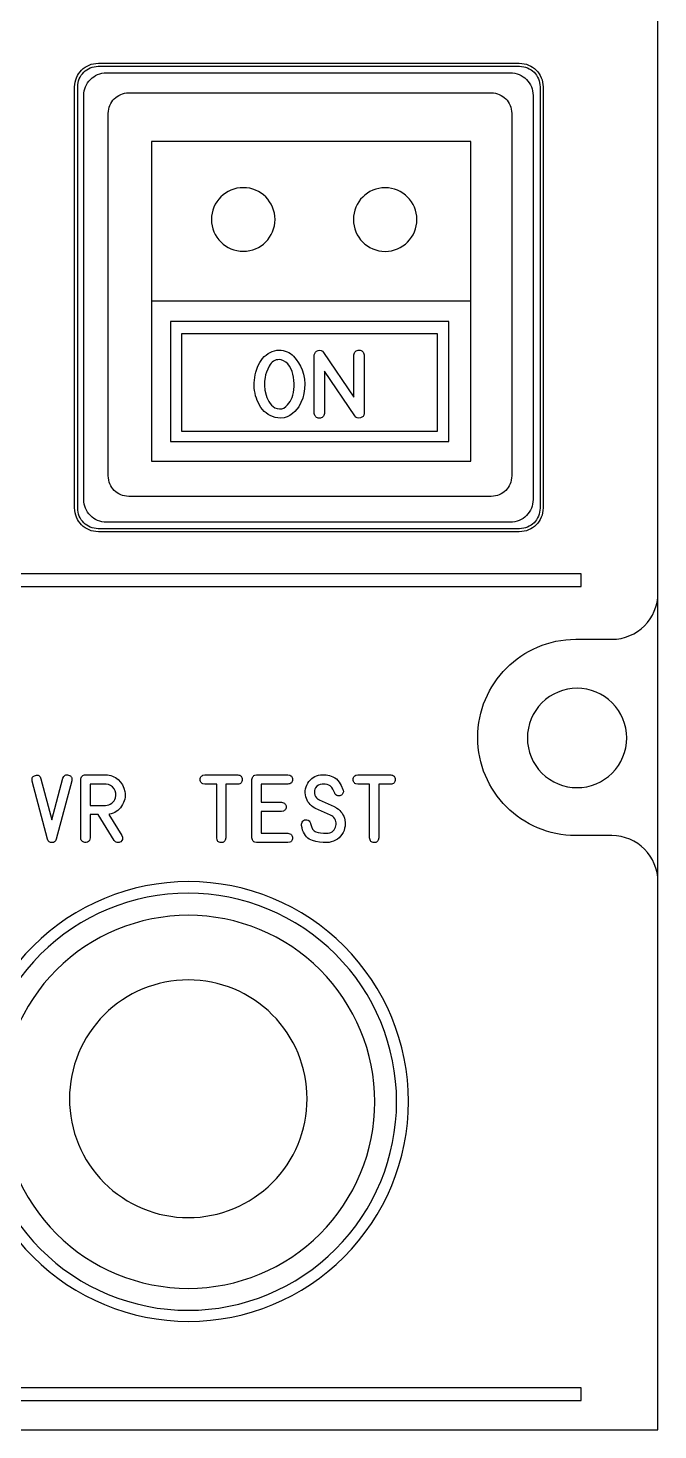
# Model space of a CAD drawing. Extents: x 27 to 704, y 10 to 614.
# Drawn here: x 140.4 to 172, y 181.8 to 252 of the extents above; entities that cross this region are included whole.
import ezdxf

# ---------------------------------------------------------------- set-up
doc = ezdxf.new("R2010")
doc.units = 0
for name, color, linetype in [('_BACKPANEL', 5, 'CONTINUOUS'), ('_ENGRAVING', 105, 'CONTINUOUS'), ('_LABELS', 30, 'CONTINUOUS'), ('_TOPLAYER', 1, 'CONTINUOUS')]:
    doc.layers.add(name, color=color, linetype=linetype)

msp = doc.modelspace()

# ---------------------------------------------------------------- linework, layer by layer
at = {"layer": '_BACKPANEL'}
for points in [[(26.966, 315.712), (26.966, 302.323), (26.966, 275.545), (26.966, 221.988), (26.966, 208.599), (26.966, 181.821), (171.966, 181.821), (171.966, 208.599), (171.966, 221.988), (171.966, 275.545), (171.966, 302.323), (171.966, 315.712)], [(143.939, 250.089), (165.034, 250.089), (165.14, 250.084), (165.242, 250.068), (165.341, 250.043), (165.435, 250.008), (165.525, 249.965), (165.61, 249.914), (165.689, 249.855), (165.762, 249.789), (165.828, 249.716), (165.887, 249.637), (165.938, 249.552), (165.981, 249.462), (166.016, 249.368), (166.041, 249.269), (166.056, 249.167), (166.062, 249.061), (166.062, 227.966), (166.056, 227.861), (166.041, 227.759), (166.016, 227.66), (165.981, 227.566), (165.938, 227.476), (165.887, 227.391), (165.828, 227.312), (165.762, 227.239), (165.689, 227.173), (165.61, 227.114), (165.525, 227.063), (165.435, 227.019), (165.341, 226.985), (165.242, 226.96), (165.14, 226.944), (165.034, 226.939), (143.939, 226.939), (143.834, 226.944), (143.731, 226.96), (143.633, 226.985), (143.538, 227.019), (143.449, 227.063), (143.364, 227.114), (143.285, 227.173), (143.212, 227.239), (143.146, 227.312), (143.087, 227.391), (143.035, 227.476), (142.992, 227.566), (142.958, 227.66), (142.933, 227.759), (142.917, 227.861), (142.912, 227.966), (142.912, 249.061), (142.917, 249.167), (142.933, 249.269), (142.958, 249.368), (142.992, 249.462), (143.035, 249.552), (143.087, 249.637), (143.146, 249.716), (143.212, 249.789), (143.285, 249.855), (143.364, 249.914), (143.449, 249.965), (143.538, 250.008), (143.633, 250.043), (143.731, 250.068), (143.834, 250.084)]]:
    msp.add_lwpolyline(points, close=True, dxfattribs=at)
for points in [[(167.916, 213.976, 0.414214), (170.404, 216.464, 0.414214), (167.916, 218.952, 0.414214), (165.428, 216.464, 0.414214)], [(148.449, 204.351, 0.414214), (142.499, 198.401, 0.414214), (148.449, 192.451, 0.414214), (154.399, 198.401, 0.414214)]]:
    msp.add_lwpolyline(points, format="xyb", close=True, dxfattribs=at)
at = {"layer": '_ENGRAVING'}
for points in [[(143.949, 250.242), (165.024, 250.242), (165.147, 250.236), (165.265, 250.218), (165.379, 250.189), (165.489, 250.149), (165.593, 250.099), (165.691, 250.039), (165.783, 249.971), (165.867, 249.894), (165.944, 249.81), (166.012, 249.718), (166.072, 249.62), (166.122, 249.516), (166.162, 249.406), (166.191, 249.292), (166.209, 249.174), (166.215, 249.052), (166.215, 227.976), (166.209, 227.854), (166.191, 227.736), (166.162, 227.621), (166.122, 227.512), (166.072, 227.408), (166.012, 227.31), (165.944, 227.218), (165.867, 227.134), (165.783, 227.057), (165.691, 226.988), (165.593, 226.929), (165.489, 226.879), (165.379, 226.839), (165.265, 226.81), (165.147, 226.792), (165.024, 226.786), (143.949, 226.786), (143.827, 226.792), (143.708, 226.81), (143.594, 226.839), (143.485, 226.879), (143.381, 226.929), (143.282, 226.988), (143.191, 227.057), (143.106, 227.134), (143.03, 227.218), (142.961, 227.31), (142.902, 227.408), (142.852, 227.512), (142.812, 227.621), (142.783, 227.736), (142.765, 227.854), (142.758, 227.976), (142.758, 249.052), (142.765, 249.174), (142.783, 249.292), (142.812, 249.406), (142.852, 249.516), (142.902, 249.62), (142.961, 249.718), (143.03, 249.81), (143.106, 249.894), (143.191, 249.971), (143.282, 250.039), (143.381, 250.099), (143.485, 250.149), (143.594, 250.189), (143.708, 250.218), (143.827, 250.236)], [(144.357, 249.764), (164.573, 249.764), (164.69, 249.758), (164.804, 249.741), (164.913, 249.713), (165.018, 249.674), (165.118, 249.626), (165.212, 249.569), (165.3, 249.504), (165.381, 249.43), (165.455, 249.349), (165.52, 249.261), (165.578, 249.167), (165.626, 249.067), (165.664, 248.962), (165.692, 248.853), (165.709, 248.739), (165.715, 248.622), (165.715, 228.406), (165.709, 228.289), (165.692, 228.175), (165.664, 228.066), (165.626, 227.961), (165.578, 227.861), (165.52, 227.767), (165.455, 227.679), (165.381, 227.598), (165.3, 227.524), (165.212, 227.458), (165.118, 227.401), (165.018, 227.353), (164.913, 227.315), (164.804, 227.287), (164.69, 227.27), (164.573, 227.264), (144.357, 227.264), (144.24, 227.27), (144.126, 227.287), (144.017, 227.315), (143.912, 227.353), (143.812, 227.401), (143.718, 227.458), (143.63, 227.524), (143.549, 227.598), (143.475, 227.679), (143.41, 227.767), (143.352, 227.861), (143.304, 227.961), (143.266, 228.066), (143.238, 228.175), (143.221, 228.289), (143.215, 228.406), (143.215, 248.622), (143.221, 248.739), (143.238, 248.853), (143.266, 248.962), (143.304, 249.067), (143.352, 249.167), (143.41, 249.261), (143.475, 249.349), (143.549, 249.43), (143.63, 249.504), (143.718, 249.569), (143.812, 249.626), (143.912, 249.674), (144.017, 249.713), (144.126, 249.741), (144.24, 249.758)], [(32.309, 224.047), (168.127, 224.047), (168.127, 224.683), (32.309, 224.683)], [(140.631, 214.304), (140.629, 214.41), (140.639, 214.455), (140.656, 214.493), (140.681, 214.527), (140.712, 214.554), (140.75, 214.576), (140.796, 214.592), (140.843, 214.601), (140.886, 214.601), (140.927, 214.593), (140.963, 214.577), (140.996, 214.552), (141.026, 214.518), (141.074, 214.425), (141.622, 212.357), (142.173, 214.445), (142.222, 214.539), (142.252, 214.572), (142.286, 214.597), (142.323, 214.613), (142.365, 214.62), (142.41, 214.618), (142.459, 214.608), (142.506, 214.59), (142.545, 214.567), (142.576, 214.539), (142.599, 214.507), (142.615, 214.468), (142.623, 214.425), (142.615, 214.324), (141.841, 211.396), (141.803, 211.322), (141.754, 211.268), (141.694, 211.236), (141.623, 211.225), (141.552, 211.235), (141.491, 211.266), (141.441, 211.317), (141.401, 211.39)], [(145.124, 211.584), (145.159, 211.494), (145.164, 211.452), (145.161, 211.411), (145.15, 211.373), (145.13, 211.336), (145.065, 211.269), (145.025, 211.245), (144.981, 211.231), (144.935, 211.226), (144.886, 211.231), (144.838, 211.244), (144.798, 211.266), (144.764, 211.295), (144.737, 211.333), (143.936, 212.624), (143.53, 212.624), (143.53, 211.458), (143.522, 211.391), (143.497, 211.334), (143.457, 211.287), (143.401, 211.25), (143.338, 211.227), (143.277, 211.224), (143.218, 211.239), (143.161, 211.274), (143.122, 211.311), (143.094, 211.354), (143.077, 211.403), (143.071, 211.458), (143.071, 214.385), (143.075, 214.431), (143.088, 214.474), (143.108, 214.513), (143.137, 214.549), (143.172, 214.579), (143.21, 214.6), (143.253, 214.613), (143.299, 214.617), (144.308, 214.617), (144.397, 214.613), (144.484, 214.602), (144.567, 214.584), (144.648, 214.558), (144.725, 214.525), (144.8, 214.484), (144.872, 214.436), (144.94, 214.381), (145.061, 214.255), (145.157, 214.113), (145.228, 213.955), (145.273, 213.782), (145.286, 213.685), (145.289, 213.59), (145.282, 213.497), (145.267, 213.405), (145.242, 213.315), (145.208, 213.226), (145.164, 213.139), (145.111, 213.054), (145.052, 212.973), (144.987, 212.901), (144.918, 212.837), (144.844, 212.782), (144.765, 212.734), (144.682, 212.695), (144.594, 212.665), (144.501, 212.642), (144.47, 212.637)], [(144.308, 213.089), (144.389, 213.096), (144.467, 213.115), (144.542, 213.147), (144.614, 213.192), (144.679, 213.247), (144.732, 213.311), (144.773, 213.382), (144.804, 213.461), (144.828, 213.585), (144.824, 213.703), (144.793, 213.816), (144.734, 213.922), (144.654, 214.014), (144.56, 214.082), (144.452, 214.127), (144.331, 214.15), (143.53, 214.15), (143.53, 213.089)], [(149.872, 211.456), (149.872, 214.15), (149.275, 214.15), (149.176, 214.171), (149.137, 214.191), (149.105, 214.217), (149.08, 214.249), (149.063, 214.287), (149.052, 214.332), (149.049, 214.382), (149.053, 214.433), (149.063, 214.478), (149.081, 214.516), (149.106, 214.548), (149.138, 214.575), (149.177, 214.595), (149.275, 214.617), (150.925, 214.617), (150.977, 214.609), (151.023, 214.595), (151.062, 214.575), (151.093, 214.549), (151.118, 214.517), (151.136, 214.478), (151.146, 214.433), (151.15, 214.382), (151.147, 214.332), (151.136, 214.287), (151.119, 214.248), (151.094, 214.216), (151.062, 214.19), (151.024, 214.17), (150.978, 214.157), (150.925, 214.15), (150.33, 214.15), (150.33, 211.456), (150.301, 211.353), (150.279, 211.313), (150.251, 211.28), (150.219, 211.255), (150.181, 211.237), (150.138, 211.227), (150.09, 211.224), (150.043, 211.228), (150.001, 211.24), (149.965, 211.258), (149.935, 211.284), (149.91, 211.316), (149.892, 211.356)], [(153.439, 214.155), (152.092, 214.155), (152.092, 213.249), (153.119, 213.249), (153.219, 213.221), (153.259, 213.199), (153.291, 213.172), (153.317, 213.14), (153.334, 213.103), (153.345, 213.06), (153.348, 213.012), (153.345, 212.965), (153.334, 212.922), (153.316, 212.885), (153.291, 212.853), (153.258, 212.827), (153.219, 212.805), (153.119, 212.778), (152.092, 212.778), (152.092, 211.69), (153.439, 211.69), (153.539, 211.662), (153.578, 211.641), (153.611, 211.614), (153.636, 211.582), (153.653, 211.545), (153.664, 211.503), (153.668, 211.456), (153.664, 211.409), (153.653, 211.367), (153.636, 211.33), (153.611, 211.299), (153.578, 211.272), (153.539, 211.251), (153.439, 211.224), (151.866, 211.224), (151.775, 211.249), (151.738, 211.27), (151.706, 211.296), (151.68, 211.328), (151.66, 211.366), (151.635, 211.459), (151.635, 214.385), (151.661, 214.481), (151.682, 214.52), (151.708, 214.552), (151.74, 214.578), (151.776, 214.597), (151.866, 214.617), (153.439, 214.617), (153.539, 214.596), (153.578, 214.576), (153.61, 214.55), (153.635, 214.517), (153.653, 214.479), (153.664, 214.435), (153.667, 214.384), (153.663, 214.334), (153.652, 214.289), (153.634, 214.251), (153.61, 214.22), (153.577, 214.194), (153.538, 214.175), (153.492, 214.162)], [(155.754, 213.03), (155.78, 213.018), (155.81, 213.003), (155.836, 212.988), (155.861, 212.973), (155.888, 212.957), (155.964, 212.901), (156.033, 212.839), (156.094, 212.772), (156.148, 212.7), (156.194, 212.623), (156.232, 212.541), (156.263, 212.453), (156.286, 212.361), (156.304, 212.209), (156.299, 212.054), (156.279, 211.944), (156.247, 211.837), (156.202, 211.735), (156.143, 211.637), (156.075, 211.547), (155.998, 211.468), (155.913, 211.399), (155.819, 211.342), (155.714, 211.292), (155.606, 211.257), (155.497, 211.236), (155.385, 211.229), (155.199, 211.235), (155.017, 211.254), (154.839, 211.285), (154.666, 211.328), (154.583, 211.357), (154.506, 211.398), (154.436, 211.448), (154.372, 211.509), (154.314, 211.58), (154.262, 211.661), (154.216, 211.753), (154.176, 211.855), (154.147, 211.968), (154.124, 212.084), (154.119, 212.142), (154.127, 212.196), (154.148, 212.247), (154.182, 212.294), (154.226, 212.333), (154.274, 212.357), (154.328, 212.368), (154.386, 212.364), (154.445, 212.344), (154.495, 212.31), (154.535, 212.263), (154.565, 212.202), (154.57, 212.187), (154.616, 212.025), (154.677, 211.9), (154.713, 211.851), (154.752, 211.81), (154.795, 211.78), (154.842, 211.758), (154.948, 211.728), (155.074, 211.707), (155.219, 211.696), (155.382, 211.695), (155.459, 211.699), (155.529, 211.714), (155.593, 211.737), (155.651, 211.771), (155.702, 211.814), (155.747, 211.866), (155.786, 211.928), (155.819, 211.999), (155.84, 212.068), (155.849, 212.138), (155.848, 212.209), (155.836, 212.282), (155.813, 212.352), (155.782, 212.416), (155.743, 212.474), (155.694, 212.526), (155.64, 212.566), (155.571, 212.604), (154.818, 212.94), (154.794, 212.954), (154.706, 213.006), (154.627, 213.064), (154.557, 213.126), (154.495, 213.194), (154.442, 213.268), (154.398, 213.346), (154.362, 213.43), (154.336, 213.519), (154.314, 213.623), (154.304, 213.725), (154.306, 213.824), (154.319, 213.921), (154.344, 214.015), (154.38, 214.106), (154.428, 214.194), (154.488, 214.28), (154.555, 214.359), (154.628, 214.427), (154.706, 214.485), (154.789, 214.533), (154.877, 214.569), (154.971, 214.596), (155.069, 214.612), (155.173, 214.617), (155.351, 214.612), (155.52, 214.58), (155.602, 214.558), (155.684, 214.526), (155.781, 214.472), (155.865, 214.41), (155.938, 214.338), (155.998, 214.257), (156.102, 214.08), (156.195, 213.888), (156.209, 213.845), (156.214, 213.767), (156.193, 213.697), (156.152, 213.635), (156.118, 213.605), (156.075, 213.579), (156.03, 213.565), (155.982, 213.561), (155.933, 213.568), (155.886, 213.585), (155.844, 213.613), (155.808, 213.652), (155.779, 213.701), (155.688, 213.897), (155.631, 213.989), (155.554, 214.064), (155.485, 214.103), (155.411, 214.13), (155.306, 214.148), (155.156, 214.153), (155.054, 214.14), (154.964, 214.103), (154.887, 214.044), (154.823, 213.961), (154.79, 213.899), (154.77, 213.833), (154.761, 213.764), (154.765, 213.691), (154.784, 213.604), (154.818, 213.528), (154.868, 213.462), (154.934, 213.406), (154.948, 213.395), (154.966, 213.384), (154.984, 213.376), (155.004, 213.368)], [(157.53, 211.456), (157.53, 214.15), (156.934, 214.15), (156.835, 214.171), (156.795, 214.191), (156.764, 214.217), (156.739, 214.249), (156.721, 214.287), (156.711, 214.332), (156.707, 214.382), (156.711, 214.433), (156.722, 214.478), (156.74, 214.516), (156.764, 214.548), (156.796, 214.575), (156.835, 214.595), (156.934, 214.617), (158.583, 214.617), (158.636, 214.609), (158.682, 214.595), (158.72, 214.575), (158.752, 214.549), (158.776, 214.517), (158.794, 214.478), (158.805, 214.433), (158.808, 214.382), (158.805, 214.332), (158.795, 214.287), (158.777, 214.248), (158.753, 214.216), (158.721, 214.19), (158.682, 214.17), (158.636, 214.157), (158.583, 214.15), (157.989, 214.15), (157.989, 211.456), (157.96, 211.353), (157.937, 211.313), (157.91, 211.28), (157.877, 211.255), (157.84, 211.237), (157.797, 211.227), (157.749, 211.224), (157.701, 211.228), (157.659, 211.24), (157.623, 211.258), (157.593, 211.284), (157.569, 211.316), (157.55, 211.356)], [(32.309, 183.29), (168.126, 183.29), (168.126, 183.926), (32.309, 183.926)]]:
    msp.add_lwpolyline(points, close=True, dxfattribs=at)
for points in [[(148.466, 209.27, 0.414214), (137.459, 198.264, 0.414214), (148.466, 187.257, 0.414214), (159.472, 198.264, 0.414214)], [(148.438, 208.695, 0.414214), (137.997, 198.254, 0.414214), (148.438, 187.812, 0.414214), (158.88, 198.254, 0.414214)]]:
    msp.add_lwpolyline(points, format="xyb", close=True, dxfattribs=at)
at = {"layer": '_LABELS'}
for points in [[(162.6, 230.322), (162.6, 246.324), (146.6, 246.324), (146.6, 230.322)], [(151.203, 244.012), (151.04, 244.004), (150.882, 243.979), (150.73, 243.94), (150.584, 243.887), (150.445, 243.82), (150.313, 243.74), (150.191, 243.648), (150.078, 243.546), (149.975, 243.433), (149.883, 243.31), (149.803, 243.179), (149.736, 243.04), (149.683, 242.893), (149.644, 242.741), (149.619, 242.583), (149.611, 242.42), (149.619, 242.257), (149.644, 242.099), (149.683, 241.947), (149.736, 241.801), (149.803, 241.662), (149.883, 241.53), (149.975, 241.408), (150.078, 241.295), (150.191, 241.192), (150.313, 241.1), (150.445, 241.021), (150.584, 240.954), (150.73, 240.9), (150.882, 240.861), (151.04, 240.837), (151.203, 240.829), (151.366, 240.837), (151.524, 240.861), (151.677, 240.9), (151.823, 240.954), (151.962, 241.021), (152.093, 241.1), (152.216, 241.192), (152.329, 241.295), (152.431, 241.408), (152.523, 241.53), (152.603, 241.662), (152.67, 241.801), (152.723, 241.947), (152.763, 242.099), (152.787, 242.257), (152.795, 242.42), (152.787, 242.583), (152.763, 242.741), (152.723, 242.893), (152.67, 243.04), (152.603, 243.179), (152.523, 243.31), (152.431, 243.433), (152.329, 243.546), (152.216, 243.648), (152.093, 243.74), (151.962, 243.82), (151.823, 243.887), (151.677, 243.94), (151.524, 243.979), (151.366, 244.004)], [(158.306, 244.009), (158.144, 244), (157.985, 243.976), (157.833, 243.937), (157.687, 243.883), (157.548, 243.816), (157.416, 243.737), (157.294, 243.645), (157.181, 243.542), (157.078, 243.429), (156.986, 243.307), (156.906, 243.176), (156.839, 243.036), (156.786, 242.89), (156.747, 242.738), (156.722, 242.58), (156.714, 242.417), (156.722, 242.254), (156.747, 242.096), (156.786, 241.944), (156.839, 241.797), (156.906, 241.658), (156.986, 241.527), (157.078, 241.404), (157.181, 241.291), (157.294, 241.189), (157.416, 241.097), (157.548, 241.017), (157.687, 240.95), (157.833, 240.897), (157.985, 240.858), (158.144, 240.833), (158.306, 240.825), (158.469, 240.833), (158.627, 240.858), (158.78, 240.897), (158.926, 240.95), (159.065, 241.017), (159.196, 241.097), (159.319, 241.189), (159.432, 241.291), (159.534, 241.404), (159.626, 241.527), (159.706, 241.658), (159.773, 241.797), (159.826, 241.944), (159.866, 242.096), (159.89, 242.254), (159.898, 242.417), (159.89, 242.58), (159.866, 242.738), (159.826, 242.89), (159.773, 243.036), (159.706, 243.176), (159.626, 243.307), (159.534, 243.429), (159.432, 243.542), (159.319, 243.645), (159.196, 243.737), (159.065, 243.816), (158.926, 243.883), (158.78, 243.937), (158.627, 243.976), (158.469, 244)], [(147.553, 237.305), (147.553, 237.163), (147.553, 231.305), (161.499, 231.305), (161.499, 237.305)], [(148.123, 236.707), (160.909, 236.707), (160.909, 231.805), (148.123, 231.805)], [(154.148, 234.9), (154.218, 234.668), (154.262, 234.431), (154.28, 234.19), (154.273, 233.945), (154.239, 233.703), (154.179, 233.472), (154.092, 233.252), (153.978, 233.042), (153.89, 232.92), (153.788, 232.807), (153.671, 232.704), (153.54, 232.61), (153.397, 232.536), (153.247, 232.491), (153.09, 232.474), (152.926, 232.486), (152.794, 232.513), (152.669, 232.552), (152.552, 232.601), (152.444, 232.661), (152.343, 232.732), (152.25, 232.814), (152.166, 232.907), (152.089, 233.011), (152.02, 233.121), (151.959, 233.235), (151.906, 233.352), (151.861, 233.472), (151.823, 233.595), (151.793, 233.721), (151.771, 233.85), (151.756, 233.983), (151.749, 234.116), (151.75, 234.249), (151.758, 234.38), (151.774, 234.511), (151.798, 234.641), (151.829, 234.77), (151.913, 235.026), (151.967, 235.149), (152.028, 235.263), (152.096, 235.368), (152.172, 235.465), (152.255, 235.553), (152.346, 235.632), (152.444, 235.703), (152.549, 235.765), (152.657, 235.814), (152.767, 235.849), (152.88, 235.871), (152.995, 235.878), (153.103, 235.873), (153.207, 235.858), (153.305, 235.834), (153.398, 235.801), (153.486, 235.757), (153.569, 235.704), (153.647, 235.642), (153.72, 235.57), (153.852, 235.412), (153.968, 235.248), (154.066, 235.077)], [(157.249, 232.707), (157.237, 232.628), (157.203, 232.564), (157.146, 232.517), (157.066, 232.485), (156.979, 232.474), (156.903, 232.486), (156.837, 232.523), (156.782, 232.584), (155.266, 234.82), (155.266, 232.707), (155.235, 232.605), (155.212, 232.565), (155.182, 232.532), (155.148, 232.507), (155.108, 232.489), (155.062, 232.478), (155.011, 232.474), (154.96, 232.478), (154.914, 232.489), (154.874, 232.507), (154.84, 232.532), (154.811, 232.565), (154.787, 232.605), (154.757, 232.707), (154.757, 235.639), (154.78, 235.718), (154.819, 235.782), (154.876, 235.831), (154.949, 235.866), (155.029, 235.88), (155.101, 235.868), (155.166, 235.829), (155.225, 235.763), (156.74, 233.524), (156.74, 235.639), (156.752, 235.694), (156.769, 235.742), (156.793, 235.783), (156.823, 235.816), (156.859, 235.842), (156.901, 235.86), (156.949, 235.87), (157.003, 235.873), (157.056, 235.869), (157.104, 235.858), (157.144, 235.839), (157.178, 235.813), (157.206, 235.781), (157.227, 235.74), (157.241, 235.693), (157.249, 235.639)], [(153.009, 235.406), (152.929, 235.401), (152.853, 235.386), (152.783, 235.36), (152.718, 235.324), (152.657, 235.278), (152.602, 235.221), (152.552, 235.154), (152.507, 235.077), (152.429, 234.919), (152.368, 234.773), (152.322, 234.639), (152.291, 234.516), (152.268, 234.329), (152.266, 234.106), (152.289, 233.867), (152.342, 233.631), (152.379, 233.516), (152.425, 233.407), (152.479, 233.304), (152.542, 233.207), (152.614, 233.121), (152.696, 233.051), (152.789, 232.996), (152.892, 232.957), (153.014, 232.936), (153.072, 232.936), (153.127, 232.944), (153.181, 232.959), (153.232, 232.982), (153.328, 233.05), (153.414, 233.133), (153.488, 233.22), (153.552, 233.309), (153.605, 233.401), (153.649, 233.504), (153.685, 233.622), (153.714, 233.754), (153.735, 233.902), (153.748, 234.057), (153.749, 234.212), (153.739, 234.367), (153.719, 234.522), (153.687, 234.673), (153.643, 234.816), (153.587, 234.952), (153.518, 235.08), (153.435, 235.193), (153.337, 235.283), (153.222, 235.351), (153.092, 235.396)]]:
    msp.add_lwpolyline(points, close=True, dxfattribs=at)
msp.add_lwpolyline([(162.6, 238.323), (146.6, 238.323)], dxfattribs=at)
msp.add_lwpolyline([(162.6, 238.323), (146.6, 238.323)], dxfattribs=at)
at = {"layer": '_TOPLAYER'}
for points in [[(171.966, 181.821), (171.965, 181.863), (171.966, 184.651), (171.966, 191.475), (171.965, 209.267), (171.953, 209.502), (171.919, 209.73), (171.862, 209.951), (171.784, 210.162), (171.687, 210.364), (171.572, 210.554), (171.439, 210.731), (171.291, 210.895), (171.127, 211.044), (170.95, 211.177), (170.76, 211.293), (170.558, 211.39), (170.346, 211.469), (170.125, 211.526), (169.896, 211.562), (169.66, 211.575), (167.848, 211.575), (167.595, 211.581), (167.346, 211.601), (167.101, 211.632), (166.859, 211.675), (166.622, 211.731), (166.389, 211.797), (166.161, 211.875), (165.938, 211.963), (165.721, 212.062), (165.509, 212.171), (165.304, 212.29), (165.105, 212.418), (164.912, 212.555), (164.727, 212.702), (164.549, 212.856), (164.379, 213.019), (164.216, 213.19), (164.062, 213.369), (163.916, 213.555), (163.78, 213.747), (163.652, 213.947), (163.534, 214.153), (163.426, 214.364), (163.327, 214.582), (163.239, 214.805), (163.162, 215.032), (163.096, 215.265), (163.041, 215.502), (162.998, 215.743), (162.967, 215.988), (162.948, 216.237), (162.942, 216.488), (162.948, 216.74), (162.967, 216.988), (162.998, 217.233), (163.041, 217.475), (163.096, 217.712), (163.162, 217.944), (163.239, 218.172), (163.327, 218.395), (163.426, 218.613), (163.534, 218.825), (163.652, 219.03), (163.78, 219.23), (163.916, 219.423), (164.062, 219.609), (164.216, 219.787), (164.379, 219.958), (164.549, 220.121), (164.727, 220.276), (164.912, 220.422), (165.105, 220.56), (165.304, 220.688), (165.509, 220.807), (165.721, 220.916), (165.938, 221.015), (166.161, 221.103), (166.389, 221.181), (166.622, 221.248), (166.859, 221.303), (167.101, 221.346), (167.346, 221.378), (167.595, 221.397), (167.848, 221.403), (169.649, 221.403), (169.886, 221.415), (170.116, 221.45), (170.338, 221.507), (170.551, 221.585), (170.753, 221.682), (170.944, 221.797), (171.122, 221.93), (171.287, 222.079), (171.436, 222.243), (171.57, 222.421), (171.686, 222.611), (171.783, 222.813), (171.861, 223.025), (171.918, 223.246), (171.953, 223.475), (171.965, 223.711), (171.965, 225.325), (171.966, 225.325), (171.966, 294.99)], [(26.966, 181.821), (171.966, 181.821)]]:
    msp.add_lwpolyline(points, dxfattribs=at)
msp.add_lwpolyline([(145.469, 248.757), (163.619, 248.757), (163.724, 248.752), (163.826, 248.737), (163.924, 248.712), (164.019, 248.677), (164.108, 248.634), (164.193, 248.583), (164.272, 248.524), (164.344, 248.458), (164.411, 248.385), (164.469, 248.306), (164.521, 248.222), (164.564, 248.132), (164.598, 248.038), (164.623, 247.939), (164.639, 247.837), (164.644, 247.732), (164.644, 229.583), (164.639, 229.478), (164.623, 229.376), (164.598, 229.277), (164.564, 229.183), (164.521, 229.093), (164.469, 229.009), (164.411, 228.93), (164.344, 228.857), (164.272, 228.791), (164.193, 228.732), (164.108, 228.681), (164.019, 228.638), (163.924, 228.603), (163.826, 228.578), (163.724, 228.563), (163.619, 228.557), (145.469, 228.557), (145.364, 228.563), (145.262, 228.578), (145.164, 228.603), (145.07, 228.638), (144.98, 228.681), (144.895, 228.732), (144.816, 228.791), (144.744, 228.857), (144.678, 228.93), (144.619, 229.009), (144.567, 229.093), (144.524, 229.183), (144.49, 229.277), (144.465, 229.376), (144.449, 229.478), (144.444, 229.583), (144.444, 247.732), (144.449, 247.837), (144.465, 247.939), (144.49, 248.038), (144.524, 248.132), (144.567, 248.222), (144.619, 248.306), (144.678, 248.385), (144.744, 248.458), (144.816, 248.524), (144.895, 248.583), (144.98, 248.634), (145.07, 248.677), (145.164, 248.712), (145.262, 248.737), (145.364, 248.752)], close=True, dxfattribs=at)
msp.add_lwpolyline([(148.449, 207.585, 0.414214), (139.111, 198.247, 0.414214), (148.449, 188.91, 0.414214), (157.787, 198.247, 0.414214)], format="xyb", close=True, dxfattribs=at)

doc.saveas('drawing.dxf')
